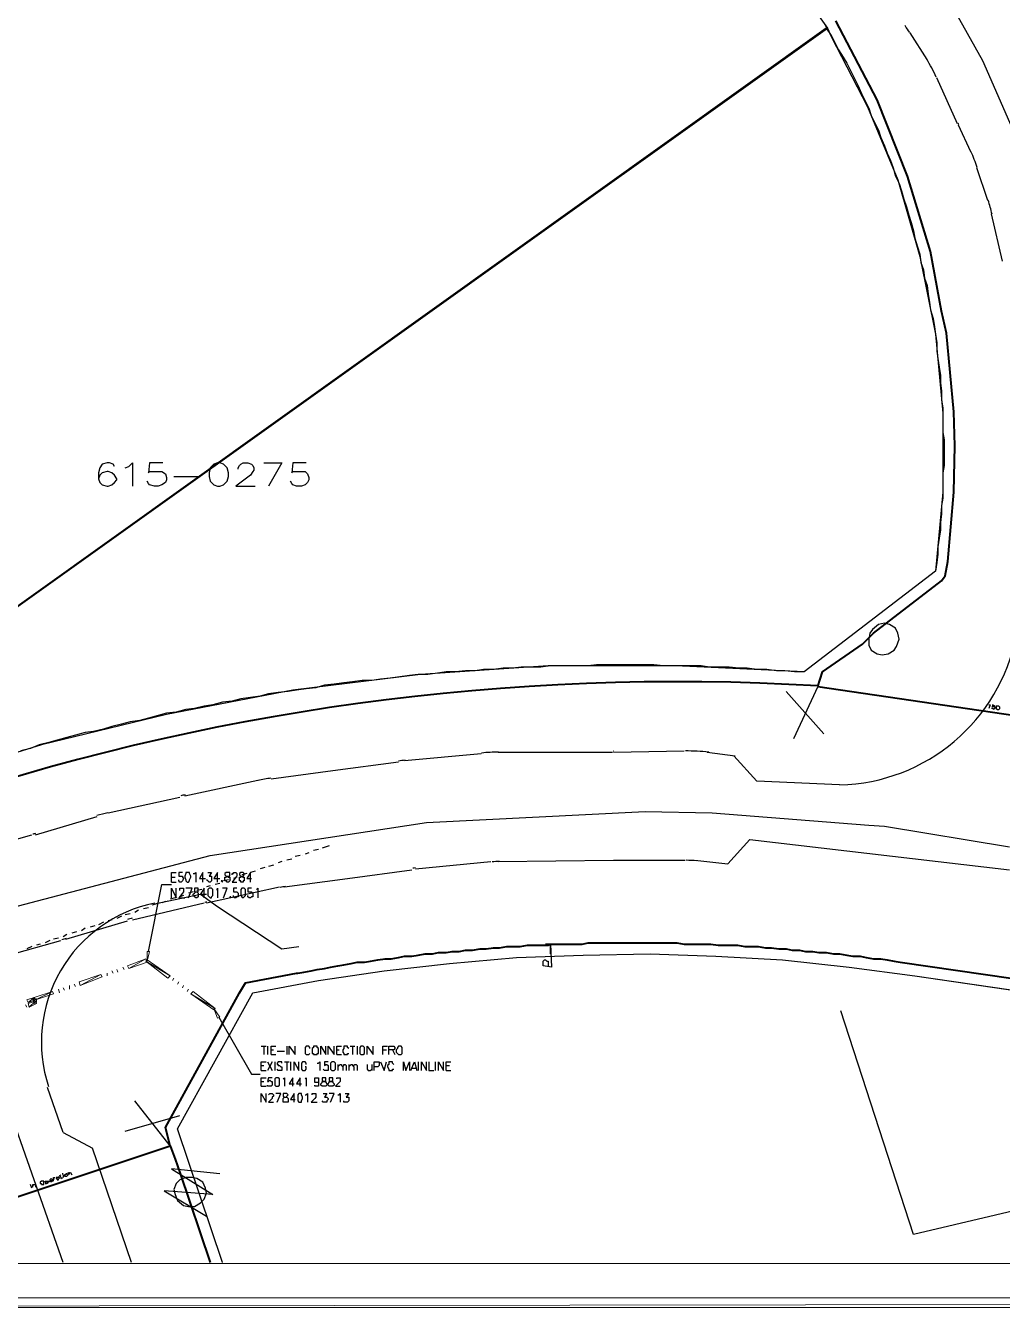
# Model space of a CAD drawing. Header units: inches. Extents: x 5 to 844, y 8 to 596.
# Drawn here: x 122 to 225.4, y 8.1 to 143.7 of the extents above; entities that cross this region are included whole.
import ezdxf

# ---------------------------------------------------------------- set-up
doc = ezdxf.new("R2010")
doc.units = ezdxf.units.IN
doc.header["$MEASUREMENT"] = 0
doc.layers.add('PDF_Geometry', color=7, linetype='Continuous', true_color=0x989898)

msp = doc.modelspace()

# ---------------------------------------------------------------- linework, layer by layer
at = {"layer": 'PDF_Geometry', "color": 9, "lineweight": 25, "true_color": 0xbababa}
for points in [[(10.69, 348.04), (43.73, 371.7), (206.88, 143.49), (76.9, 50.67), (10.69, 143.36)], [(226.93, 131.79), (223.33, 140.02), (218.96, 147.86)], [(207.26, 142.59), (211.12, 135.14), (214.33, 127.42), (216.65, 119.32), (218.32, 111.09), (219.09, 102.74), (219.09, 94.38), (218.32, 86.02), (204.43, 75.35), (190.8, 76), (177.31, 76), (163.81, 75.1), (150.31, 73.42), (136.94, 70.85), (123.69, 67.64), (110.84, 63.65), (98.11, 58.9), (85.64, 53.37), (73.68, 47.07), (64.43, 41.67), (76.9, 50.67), (206.88, 143.49), (207.26, 142.59)], [(126.01, 12.87), (113.67, 47.84), (119.07, 50.03), (141.56, 55.94), (164.45, 59.41), (187.59, 60.57), (194.66, 60.44), (211.25, 59.15), (212.92, 59.03), (226.16, 56.84)], [(142.85, 12.87), (138.09, 27.01), (146.06, 41.41), (153.01, 42.7), (159.95, 43.73), (166.89, 44.5), (173.96, 45.14), (181.03, 45.4), (188.1, 45.53), (195.05, 45.27), (202.12, 44.88), (209.19, 44.11), (216.13, 43.21), (254.96, 37.56), (254.83, 17.63), (256.5, 12.87), (254.83, 17.63), (254.96, 37.56), (358.2, 22.38), (366.3, 12.87)], [(230.79, 12.87), (228.99, 18.91), (216, 15.83), (208.29, 39.48)]]:
    msp.add_lwpolyline(points, dxfattribs=at)
at = {"layer": 'PDF_Geometry', "lineweight": 0}
for points in [[(10.69, 143.36), (76.9, 50.67), (206.88, 143.49), (43.73, 371.7), (10.69, 348.04)], [(207.26, 142.59), (206.88, 143.49), (76.9, 50.67), (64.43, 41.67), (73.68, 47.07), (85.64, 53.37), (98.11, 58.9), (110.84, 63.65), (123.69, 67.64), (136.94, 70.85), (150.31, 73.42), (163.68, 75.1), (177.31, 76), (190.8, 76), (204.43, 75.35), (218.32, 86.02), (219.09, 94.38), (219.09, 102.74), (218.32, 111.09), (216.65, 119.32), (214.33, 127.42), (211.12, 135.14), (207.26, 142.59)], [(256.5, 12.87), (254.83, 17.63), (254.96, 37.56), (216.13, 43.21), (209.19, 44.11), (202.12, 44.88), (195.05, 45.27), (188.1, 45.53), (181.03, 45.4), (173.96, 45.14), (166.89, 44.5), (159.95, 43.73), (153.01, 42.7), (146.06, 41.41), (138.09, 27.01), (142.85, 12.87)]]:
    msp.add_lwpolyline(points, dxfattribs=at)
at = {"layer": 'PDF_Geometry', "color": 3, "lineweight": 40}
for points in [[(210.6, 78.31), (211.76, 79.47), (218.96, 85), (219.22, 85.38), (219.35, 85.51), (219.6, 87.05), (220.25, 94.38), (220.37, 99.27), (220.25, 102.87), (219.47, 111.22), (218.96, 113.54), (217.8, 119.84), (216, 125.75), (215.36, 127.81), (212.15, 135.91), (207.78, 144.26)], [(205.85, 73.81), (206.36, 75.35), (210.6, 78.31)], [(205.85, 73.81), (251.23, 67.13)], [(137.32, 25.21), (136.81, 27.14), (144.65, 41.41), (145.29, 42.44), (150.69, 43.47), (150.82, 43.47), (151.46, 43.6), (152.24, 43.73), (152.88, 43.85), (153.65, 43.98), (154.29, 44.11), (155.06, 44.24), (155.71, 44.37), (156.48, 44.5), (157.12, 44.63), (157.89, 44.63), (158.53, 44.75), (159.31, 44.88), (160.08, 45.01), (160.72, 45.01), (161.49, 45.14), (162.13, 45.27), (162.91, 45.27), (163.55, 45.4), (164.32, 45.53), (165.09, 45.53), (165.73, 45.65), (166.51, 45.65), (167.15, 45.78), (167.92, 45.78), (168.56, 45.91), (169.33, 45.91), (170.11, 46.04), (170.75, 46.04), (171.52, 46.17), (172.16, 46.17), (172.93, 46.3), (173.71, 46.3), (174.35, 46.3), (175.12, 46.43), (175.76, 46.43), (176.53, 46.43), (177.31, 46.43), (177.56, 46.55), (177.95, 46.55), (178.72, 46.55), (179.36, 46.55), (180.13, 46.55), (180.91, 46.55), (181.55, 46.68), (182.32, 46.68), (182.96, 46.68), (183.73, 46.68), (184.51, 46.68), (185.15, 46.68), (185.92, 46.68), (186.56, 46.68), (187.33, 46.68), (188.1, 46.68), (188.75, 46.68), (189.52, 46.68), (190.16, 46.68), (190.93, 46.68), (191.7, 46.55), (192.35, 46.55), (193.12, 46.55), (193.76, 46.55), (194.53, 46.55), (195.3, 46.43), (195.95, 46.43), (196.72, 46.43), (197.36, 46.43), (198.13, 46.3), (198.9, 46.3), (199.55, 46.3), (200.32, 46.17), (200.96, 46.17), (201.73, 46.04), (202.5, 46.04), (203.15, 45.91), (203.92, 45.91), (204.56, 45.78), (205.33, 45.78), (205.98, 45.65), (206.75, 45.65), (207.52, 45.53), (208.16, 45.53), (208.93, 45.4), (209.58, 45.27), (210.35, 45.27), (210.99, 45.14), (211.76, 45.01), (212.53, 45.01), (213.18, 44.88), (213.95, 44.75), (214.59, 44.63), (338.27, 26.76)], [(110.71, 16.34), (137.32, 25.21)], [(137.32, 25.21), (137.84, 23.8)]]:
    msp.add_lwpolyline(points, dxfattribs=at)
at = {"layer": 'PDF_Geometry', "color": 7, "lineweight": 25}
for points in [[(206.62, 143.75), (206.75, 143.62), (206.75, 143.49), (64.3, 41.67)], [(64.3, 41.67), (206.75, 143.49), (207.26, 142.72), (207.65, 141.95), (208.03, 141.18), (208.55, 140.41), (208.93, 139.76), (209.32, 138.99), (209.7, 138.22), (210.09, 137.45), (210.48, 136.55), (210.86, 135.78), (211.25, 135.01), (211.5, 134.24), (211.89, 133.46), (212.28, 132.69), (212.53, 131.92), (212.92, 131.02), (213.18, 130.25), (213.56, 129.48), (213.82, 128.71), (214.08, 127.81), (214.46, 127.04), (214.72, 126.27), (214.97, 125.37), (215.23, 124.59), (215.49, 123.69), (215.75, 122.92), (216, 122.02), (216.13, 121.25), (216.39, 120.35), (216.65, 119.58), (216.77, 118.68), (217.03, 117.91), (217.16, 117.01), (217.42, 116.24), (217.55, 115.34), (217.67, 114.44), (217.8, 113.67), (218.06, 112.77), (218.19, 111.87), (218.32, 111.09), (218.45, 110.19), (218.45, 109.29), (218.57, 108.52), (218.7, 107.62), (218.83, 106.72), (218.83, 105.95), (218.96, 105.05), (218.96, 104.15), (219.09, 103.25), (219.09, 102.48), (219.09, 101.58), (219.09, 100.68), (219.22, 99.91), (219.22, 99.01), (219.22, 98.11), (219.22, 97.21), (219.09, 96.44), (219.09, 95.54), (219.09, 94.64), (219.09, 93.74), (218.96, 92.97), (218.96, 92.07), (218.83, 91.17), (218.83, 90.4), (218.7, 89.5), (218.57, 88.6), (218.57, 87.82), (218.45, 86.92), (218.32, 86.02)], [(131.41, 97.08), (131.28, 97.34), (130.89, 97.47), (130.64, 97.47), (130.12, 97.34), (129.86, 96.95), (129.74, 96.44), (129.74, 95.8), (129.86, 95.41), (130.12, 95.15), (130.64, 95.02), (130.76, 95.02), (131.15, 95.15), (131.41, 95.41), (131.66, 95.67), (131.66, 95.8), (131.41, 96.18), (131.15, 96.44), (130.76, 96.57), (130.64, 96.57), (130.12, 96.44), (129.86, 96.18), (129.74, 95.8)], [(132.56, 96.95), (132.95, 97.08), (133.34, 97.47), (133.34, 95.02)], [(136.55, 97.47), (135.14, 97.47), (135.01, 96.44), (135.14, 96.57), (135.65, 96.57), (136.04, 96.57), (136.42, 96.57), (136.81, 96.31), (136.94, 95.92), (136.94, 95.67), (136.81, 95.41), (136.42, 95.15), (136.04, 95.02), (135.65, 95.02), (135.14, 95.15), (135.01, 95.28), (134.88, 95.54)], [(142.34, 97.47), (141.95, 97.34), (141.56, 96.95), (141.44, 96.44), (141.44, 96.05), (141.56, 95.54), (141.95, 95.15), (142.34, 95.02), (142.59, 95.02), (142.98, 95.15), (143.36, 95.54), (143.49, 96.05), (143.49, 96.44), (143.36, 96.95), (142.98, 97.34), (142.59, 97.47), (142.34, 97.47)], [(144.52, 96.82), (144.52, 96.95), (144.65, 97.21), (144.78, 97.34), (145.04, 97.47), (145.55, 97.47), (145.94, 97.34), (146.06, 97.21), (146.19, 96.95), (146.19, 96.7), (146.06, 96.57), (145.81, 96.18), (144.26, 95.02), (146.32, 95.02)], [(147.22, 97.47), (149.15, 97.47), (147.74, 95.02)], [(151.72, 97.47), (150.31, 97.47), (150.18, 96.44), (150.31, 96.57), (150.69, 96.57), (151.21, 96.57), (151.59, 96.57), (151.85, 96.31), (151.98, 95.92), (151.98, 95.67), (151.85, 95.41), (151.59, 95.15), (151.21, 95.02), (150.69, 95.02), (150.31, 95.15), (150.18, 95.28), (150.05, 95.54)], [(137.71, 96.05), (140.28, 96.05)], [(218.32, 86.02), (204.43, 75.35), (203.4, 75.35), (202.38, 75.48), (201.48, 75.48), (200.45, 75.61), (199.42, 75.61), (198.39, 75.74), (197.49, 75.74), (196.46, 75.87), (195.43, 75.87), (194.4, 75.87), (193.5, 76), (192.48, 76), (191.45, 76), (190.42, 76), (189.52, 76), (188.49, 76.12), (187.46, 76.12), (186.43, 76.12), (185.53, 76.12), (184.51, 76.12), (183.48, 76.12), (182.45, 76.12), (181.55, 76), (180.52, 76), (179.49, 76), (178.46, 76), (177.56, 76), (176.53, 75.87), (175.51, 75.87), (174.48, 75.87), (173.58, 75.74), (172.55, 75.74), (171.52, 75.61), (170.49, 75.61), (169.59, 75.48), (168.56, 75.48), (167.53, 75.35), (166.51, 75.35), (165.61, 75.22), (164.58, 75.1), (163.55, 75.1), (162.65, 74.97), (161.62, 74.84), (160.59, 74.71), (159.56, 74.58), (158.66, 74.45), (157.63, 74.45), (156.61, 74.32), (155.71, 74.2), (154.68, 74.07), (153.65, 73.94), (152.75, 73.68), (151.72, 73.55), (150.69, 73.42), (149.79, 73.3), (148.76, 73.17), (147.74, 73.04), (146.84, 72.78), (145.81, 72.65), (144.78, 72.52), (143.88, 72.27), (142.85, 72.14), (141.82, 71.88), (140.92, 71.75), (139.89, 71.5), (138.99, 71.37), (137.96, 71.11), (136.94, 70.98), (136.04, 70.73), (135.01, 70.47), (134.11, 70.21), (133.08, 70.08), (132.18, 69.83), (131.15, 69.57), (130.25, 69.31), (129.22, 69.05), (128.32, 68.93), (127.29, 68.67), (126.39, 68.41), (125.37, 68.15), (124.47, 67.9), (123.44, 67.64), (122.54, 67.25), (121.51, 67)], [(137.45, 53.11), (137.45, 54.14), (137.96, 54.14)], [(137.45, 53.63), (137.84, 53.63)], [(137.45, 53.11), (137.96, 53.11)], [(138.61, 54.14), (138.22, 54.14), (138.22, 53.75), (138.35, 53.75), (138.48, 53.75), (138.61, 53.75), (138.61, 53.63), (138.74, 53.5), (138.61, 53.24), (138.48, 53.11), (138.35, 53.11), (138.22, 53.24), (138.22, 53.37)], [(139.12, 54.14), (138.99, 54.14), (138.99, 54.01), (138.86, 53.75), (138.86, 53.63), (138.99, 53.37), (138.99, 53.24), (139.12, 53.11), (139.25, 53.11), (139.38, 53.24), (139.38, 53.37), (139.51, 53.63), (139.51, 53.75), (139.38, 54.01), (139.38, 54.14), (139.25, 54.14), (139.12, 54.14)], [(139.76, 54.01), (139.89, 54.01), (140.02, 54.14), (140.02, 53.11)], [(140.79, 53.11), (140.79, 54.14), (140.41, 53.5), (141.05, 53.5)], [(141.31, 54.14), (141.69, 54.14), (141.44, 53.75), (141.56, 53.75), (141.69, 53.75), (141.69, 53.63), (141.69, 53.5), (141.69, 53.24), (141.56, 53.11), (141.44, 53.11), (141.31, 53.24), (141.18, 53.37)], [(142.34, 53.11), (142.34, 54.14), (141.95, 53.5), (142.59, 53.5)], [(142.85, 53.24), (142.72, 53.24), (142.85, 53.11), (142.85, 53.24)], [(143.36, 54.14), (143.24, 54.14), (143.11, 54.01), (143.11, 53.88), (143.24, 53.75), (143.36, 53.75), (143.49, 53.63), (143.62, 53.63), (143.62, 53.5), (143.62, 53.37), (143.62, 53.24), (143.49, 53.11), (143.36, 53.11), (143.24, 53.24), (143.11, 53.24), (143.11, 53.37), (143.11, 53.5), (143.11, 53.63), (143.24, 53.63), (143.36, 53.75), (143.49, 53.75), (143.62, 53.75), (143.62, 53.88), (143.62, 54.01), (143.62, 54.14), (143.49, 54.14), (143.36, 54.14)], [(143.88, 53.88), (143.88, 54.01), (144.01, 54.01), (144.01, 54.14), (144.26, 54.14), (144.39, 54.01), (144.39, 53.88), (144.39, 53.75), (144.26, 53.63), (143.88, 53.11), (144.39, 53.11)], [(144.78, 54.14), (144.65, 54.01), (144.65, 53.88), (144.78, 53.75), (144.91, 53.75), (145.04, 53.63), (145.16, 53.63), (145.16, 53.5), (145.16, 53.37), (145.16, 53.24), (145.04, 53.24), (145.04, 53.11), (144.78, 53.11), (144.78, 53.24), (144.65, 53.24), (144.65, 53.37), (144.65, 53.5), (144.65, 53.63), (144.78, 53.63), (144.91, 53.75), (145.04, 53.75), (145.16, 53.88), (145.16, 54.01), (145.04, 54.14), (144.78, 54.14)], [(145.81, 53.11), (145.81, 54.14), (145.42, 53.5), (145.94, 53.5)], [(135.01, 45.78), (136.42, 52.85), (137.45, 52.85)], [(137.45, 51.44), (137.45, 52.47), (137.96, 51.44), (137.96, 52.47)], [(138.35, 52.21), (138.35, 52.34), (138.35, 52.47), (138.48, 52.47), (138.61, 52.47), (138.74, 52.47), (138.74, 52.34), (138.74, 52.21), (138.74, 52.08), (138.61, 51.95), (138.22, 51.44), (138.86, 51.44)], [(139.25, 51.44), (139.64, 52.47), (138.99, 52.47)], [(140.02, 52.47), (139.89, 52.47), (139.89, 52.34), (139.89, 52.21), (139.89, 52.08), (140.15, 52.08), (140.28, 51.95), (140.28, 51.83), (140.28, 51.7), (140.28, 51.57), (140.15, 51.44), (140.02, 51.44), (139.89, 51.57), (139.76, 51.7), (139.76, 51.83), (139.89, 51.95), (140.02, 52.08), (140.15, 52.08), (140.28, 52.08), (140.28, 52.21), (140.28, 52.34), (140.28, 52.47), (140.15, 52.47), (140.02, 52.47)], [(140.92, 51.44), (140.92, 52.47), (140.54, 51.83), (141.18, 51.83)], [(141.56, 52.47), (141.44, 52.47), (141.31, 52.34), (141.31, 52.08), (141.31, 51.95), (141.31, 51.7), (141.44, 51.57), (141.56, 51.44), (141.69, 51.44), (141.69, 51.57), (141.82, 51.7), (141.82, 51.95), (141.82, 52.08), (141.82, 52.34), (141.69, 52.47), (141.56, 52.47)], [(142.21, 52.34), (142.34, 52.34), (142.34, 52.47), (142.34, 51.44)], [(142.98, 51.44), (143.36, 52.47), (142.85, 52.47)], [(143.75, 51.57), (143.62, 51.57), (143.75, 51.44), (143.75, 51.57)], [(144.39, 52.47), (144.01, 52.47), (144.01, 52.08), (144.14, 52.08), (144.26, 52.08), (144.39, 52.08), (144.52, 51.95), (144.52, 51.83), (144.52, 51.57), (144.39, 51.57), (144.26, 51.44), (144.14, 51.44), (144.01, 51.57), (144.01, 51.7)], [(145.04, 52.47), (144.91, 52.47), (144.78, 52.34), (144.78, 52.08), (144.78, 51.95), (144.78, 51.7), (144.91, 51.57), (145.04, 51.44), (145.16, 51.57), (145.29, 51.7), (145.29, 51.95), (145.29, 52.08), (145.29, 52.34), (145.16, 52.47), (145.04, 52.47)], [(145.94, 52.47), (145.55, 52.47), (145.55, 52.08), (145.68, 52.08), (145.81, 52.08), (145.94, 52.08), (146.06, 51.95), (146.06, 51.83), (146.06, 51.57), (145.94, 51.57), (145.81, 51.44), (145.68, 51.44), (145.55, 51.57), (145.55, 51.7)], [(146.45, 52.34), (146.58, 52.47), (146.58, 51.44)], [(142.85, 12.87), (138.09, 27.01), (146.06, 41.41), (153.01, 42.7), (159.95, 43.73), (166.89, 44.5), (173.96, 45.14), (181.03, 45.4), (188.1, 45.53), (195.05, 45.27), (202.12, 44.88), (209.19, 44.11), (216.13, 43.21), (358.2, 22.38), (366.3, 12.87)], [(142.46, 38.84), (145.94, 32.8), (146.84, 32.8)], [(146.96, 35.76), (147.48, 35.76)], [(147.22, 35.76), (147.22, 34.86)], [(147.61, 35.76), (147.61, 34.86)], [(147.99, 34.86), (147.99, 35.76), (148.51, 35.76)], [(147.99, 35.37), (148.25, 35.37)], [(149.66, 35.76), (149.66, 34.86)], [(149.92, 34.86), (149.92, 35.76), (150.56, 34.86), (150.56, 35.76)], [(152.11, 35.5), (152.11, 35.63), (151.98, 35.76), (151.85, 35.76), (151.72, 35.76), (151.59, 35.63), (151.59, 35.5), (151.59, 35.37), (151.59, 35.11), (151.59, 34.98), (151.72, 34.86), (151.85, 34.86), (151.98, 34.86), (152.11, 34.98)], [(152.62, 35.76), (152.49, 35.76), (152.49, 35.63), (152.36, 35.5), (152.36, 35.37), (152.36, 35.11), (152.36, 34.98), (152.49, 34.98), (152.49, 34.86), (152.62, 34.86), (152.75, 34.86), (152.88, 34.86), (152.88, 34.98), (153.01, 34.98), (153.01, 35.11), (153.01, 35.37), (153.01, 35.5), (152.88, 35.63), (152.88, 35.76), (152.75, 35.76), (152.62, 35.76)], [(153.26, 34.86), (153.26, 35.76), (153.78, 34.86), (153.78, 35.76)], [(154.04, 34.86), (154.04, 35.76), (154.68, 34.86), (154.68, 35.76)], [(154.94, 34.86), (154.94, 35.76), (155.45, 35.76)], [(154.94, 35.37), (155.19, 35.37)], [(156.22, 35.5), (156.09, 35.63), (156.09, 35.76), (155.96, 35.76), (155.84, 35.76), (155.71, 35.76), (155.71, 35.63), (155.71, 35.5), (155.58, 35.37), (155.58, 35.11), (155.71, 34.98), (155.71, 34.86), (155.84, 34.86), (155.96, 34.86), (156.09, 34.86), (156.09, 34.98), (156.22, 34.98)], [(156.35, 35.76), (156.86, 35.76)], [(156.61, 35.76), (156.61, 34.86)], [(157.12, 35.76), (157.12, 34.86)], [(157.51, 35.76), (157.38, 35.63), (157.38, 35.5), (157.38, 35.37), (157.38, 35.11), (157.38, 34.98), (157.51, 34.86), (157.76, 34.86), (157.89, 34.98), (157.89, 35.11), (157.89, 35.37), (157.89, 35.5), (157.89, 35.63), (157.76, 35.76), (157.51, 35.76)], [(158.15, 34.86), (158.15, 35.76), (158.79, 34.86), (158.79, 35.76)], [(159.82, 34.86), (159.82, 35.76), (160.33, 35.76)], [(159.82, 35.37), (160.21, 35.37)], [(160.46, 34.86), (160.46, 35.76), (160.85, 35.76), (160.98, 35.76), (161.11, 35.63), (161.11, 35.5), (160.98, 35.37), (160.85, 35.37), (160.46, 35.37)], [(160.85, 35.37), (161.11, 34.86)], [(161.49, 35.76), (161.36, 35.63), (161.36, 35.5), (161.23, 35.37), (161.23, 35.11), (161.36, 34.98), (161.49, 34.86), (161.62, 34.86), (161.75, 34.86), (161.88, 34.98), (161.88, 35.11), (161.88, 35.37), (161.88, 35.5), (161.88, 35.63), (161.75, 35.76), (161.62, 35.76), (161.49, 35.76)], [(146.96, 33.18), (146.96, 34.08), (147.48, 34.08)], [(147.61, 34.08), (148.12, 33.18)], [(148.12, 34.08), (147.61, 33.18)], [(147.99, 34.86), (148.51, 34.86)], [(148.38, 34.08), (148.38, 33.18)], [(148.64, 35.24), (149.41, 35.24)], [(149.15, 33.96), (149.15, 34.08), (149.02, 34.08), (148.89, 34.08), (148.76, 34.08), (148.64, 33.96), (148.64, 33.83), (148.76, 33.83), (148.76, 33.7), (148.89, 33.7), (149.02, 33.57), (149.15, 33.57), (149.15, 33.44), (149.15, 33.31), (149.15, 33.18), (149.02, 33.18), (148.89, 33.18), (148.76, 33.18), (148.64, 33.31)], [(149.41, 34.08), (149.92, 34.08)], [(149.66, 34.08), (149.66, 33.18)], [(150.05, 34.08), (150.05, 33.18)], [(150.44, 33.18), (150.44, 34.08), (150.95, 33.18), (150.95, 34.08)], [(151.72, 33.83), (151.72, 33.96), (151.59, 34.08), (151.46, 34.08), (151.34, 34.08), (151.21, 33.96), (151.21, 33.83), (151.21, 33.7), (151.21, 33.57), (151.21, 33.31), (151.34, 33.18), (151.46, 33.18), (151.59, 33.18), (151.72, 33.31), (151.72, 33.57), (151.59, 33.57)], [(152.88, 33.96), (153.01, 33.96), (153.14, 34.08), (153.14, 33.18)], [(154.04, 34.08), (153.65, 34.08), (153.65, 33.7), (153.78, 33.83), (153.91, 33.83), (154.04, 33.7), (154.04, 33.57), (154.04, 33.44), (154.04, 33.31), (154.04, 33.18), (153.91, 33.18), (153.78, 33.18), (153.65, 33.18), (153.52, 33.31)], [(154.55, 34.08), (154.42, 34.08), (154.29, 33.96), (154.29, 33.7), (154.29, 33.57), (154.29, 33.31), (154.42, 33.18), (154.55, 33.18), (154.68, 33.18), (154.81, 33.31), (154.81, 33.57), (154.81, 33.7), (154.81, 33.96), (154.68, 34.08), (154.55, 34.08)], [(154.94, 34.86), (155.45, 34.86)], [(158.92, 33.18), (158.92, 34.08), (159.31, 34.08), (159.43, 34.08), (159.43, 33.96), (159.43, 33.83), (159.43, 33.7), (159.31, 33.57), (158.92, 33.57)], [(159.56, 34.08), (159.95, 33.18), (160.21, 34.08)], [(160.98, 33.83), (160.85, 33.96), (160.85, 34.08), (160.72, 34.08), (160.59, 34.08), (160.46, 34.08), (160.46, 33.96), (160.46, 33.83), (160.33, 33.7), (160.33, 33.57), (160.46, 33.31), (160.46, 33.18), (160.59, 33.18), (160.72, 33.18), (160.85, 33.18), (160.85, 33.31), (160.98, 33.31)], [(162.01, 33.18), (162.01, 34.08), (162.26, 33.18), (162.65, 34.08), (162.65, 33.18)], [(162.78, 33.18), (163.16, 34.08), (163.42, 33.18)], [(163.55, 34.08), (163.55, 33.18)], [(163.93, 33.18), (163.93, 34.08), (164.45, 33.18), (164.45, 34.08)], [(164.71, 34.08), (164.71, 33.18), (165.22, 33.18)], [(165.35, 34.08), (165.35, 33.18)], [(165.73, 33.18), (165.73, 34.08), (166.25, 33.18), (166.25, 34.08)], [(166.51, 33.18), (166.51, 34.08), (167.02, 34.08)], [(146.96, 33.7), (147.22, 33.7)], [(146.96, 33.18), (147.48, 33.18)], [(155.06, 33.83), (155.06, 33.18)], [(155.06, 33.57), (155.19, 33.7), (155.32, 33.83), (155.45, 33.83), (155.45, 33.7), (155.58, 33.57), (155.58, 33.18)], [(155.58, 33.57), (155.71, 33.7), (155.71, 33.83), (155.84, 33.83), (155.96, 33.7), (155.96, 33.57), (155.96, 33.18)], [(156.22, 33.83), (156.22, 33.18)], [(156.22, 33.57), (156.35, 33.7), (156.48, 33.83), (156.61, 33.83), (156.61, 33.7), (156.74, 33.57), (156.74, 33.18)], [(156.74, 33.57), (156.74, 33.7), (156.86, 33.83), (156.99, 33.83), (157.12, 33.7), (157.12, 33.57), (157.12, 33.18)], [(158.15, 33.83), (158.15, 33.31), (158.28, 33.18), (158.41, 33.18), (158.53, 33.18), (158.66, 33.31)], [(158.66, 33.83), (158.66, 33.18)], [(162.91, 33.44), (163.29, 33.44)], [(166.51, 33.7), (166.89, 33.7)], [(166.51, 33.18), (167.02, 33.18)], [(146.96, 31.51), (146.96, 32.41), (147.48, 32.41)], [(146.96, 32.03), (147.22, 32.03)], [(146.96, 31.51), (147.48, 31.51)], [(148.12, 32.41), (147.74, 32.41), (147.61, 32.03), (147.74, 32.03), (147.86, 32.16), (147.99, 32.03), (148.12, 32.03), (148.12, 31.9), (148.12, 31.77), (148.12, 31.64), (147.99, 31.51), (147.86, 31.51), (147.74, 31.51), (147.61, 31.51), (147.61, 31.64)], [(148.64, 32.41), (148.51, 32.41), (148.38, 32.28), (148.38, 32.03), (148.38, 31.9), (148.38, 31.64), (148.51, 31.51), (148.64, 31.51), (148.76, 31.51), (148.89, 31.64), (148.89, 31.9), (148.89, 32.03), (148.89, 32.28), (148.76, 32.41), (148.64, 32.41)], [(149.28, 32.28), (149.41, 32.41), (149.41, 31.51)], [(150.31, 31.51), (150.31, 32.41), (149.92, 31.77), (150.44, 31.77)], [(151.08, 31.51), (151.08, 32.41), (150.69, 31.77), (151.21, 31.77)], [(151.59, 32.28), (151.72, 32.41), (151.72, 31.51)], [(152.24, 31.51), (152.24, 31.51)], [(153.01, 32.16), (153.01, 32.03), (153.01, 31.9), (152.88, 31.9), (152.75, 31.9), (152.62, 31.9), (152.62, 32.03), (152.62, 32.16), (152.62, 32.28), (152.62, 32.41), (152.75, 32.41), (152.88, 32.41), (153.01, 32.41), (153.01, 32.28), (153.01, 32.16), (153.01, 31.9), (153.01, 31.64), (153.01, 31.51), (152.88, 31.51), (152.75, 31.51), (152.62, 31.51), (152.62, 31.64)], [(153.52, 32.41), (153.39, 32.41), (153.39, 32.28), (153.39, 32.16), (153.52, 32.03), (153.65, 32.03), (153.78, 32.03), (153.78, 31.9), (153.91, 31.77), (153.91, 31.64), (153.78, 31.51), (153.65, 31.51), (153.52, 31.51), (153.39, 31.51), (153.26, 31.64), (153.26, 31.77), (153.39, 31.9), (153.39, 32.03), (153.52, 32.03), (153.65, 32.03), (153.78, 32.16), (153.78, 32.28), (153.78, 32.41), (153.65, 32.41), (153.52, 32.41)], [(154.29, 32.41), (154.16, 32.41), (154.16, 32.28), (154.16, 32.16), (154.29, 32.03), (154.42, 32.03), (154.55, 32.03), (154.55, 31.9), (154.68, 31.77), (154.68, 31.64), (154.55, 31.51), (154.42, 31.51), (154.29, 31.51), (154.16, 31.51), (154.04, 31.64), (154.04, 31.77), (154.16, 31.9), (154.16, 32.03), (154.29, 32.03), (154.42, 32.03), (154.55, 32.16), (154.55, 32.28), (154.55, 32.41), (154.42, 32.41), (154.29, 32.41)], [(154.94, 32.28), (154.94, 32.41), (155.06, 32.41), (155.19, 32.41), (155.32, 32.41), (155.32, 32.28), (155.32, 32.16), (155.32, 32.03), (155.19, 31.9), (154.81, 31.51), (155.32, 31.51)], [(146.96, 29.84), (146.96, 30.74), (147.48, 29.84), (147.48, 30.74)], [(147.74, 30.61), (147.86, 30.74), (148.12, 30.74), (148.25, 30.61), (148.25, 30.48), (148.12, 30.36), (148.12, 30.23), (147.74, 29.84), (148.25, 29.84)], [(148.64, 29.84), (149.02, 30.74), (148.51, 30.74)], [(149.41, 30.74), (149.28, 30.74), (149.28, 30.61), (149.28, 30.48), (149.41, 30.36), (149.54, 30.36), (149.66, 30.36), (149.79, 30.23), (149.79, 30.1), (149.79, 29.97), (149.79, 29.84), (149.66, 29.84), (149.54, 29.84), (149.41, 29.84), (149.28, 29.84), (149.28, 29.97), (149.28, 30.1), (149.28, 30.23), (149.41, 30.36), (149.54, 30.36), (149.66, 30.36), (149.66, 30.48), (149.79, 30.61), (149.66, 30.74), (149.54, 30.74), (149.41, 30.74)], [(150.44, 29.84), (150.44, 30.74), (150.05, 30.1), (150.56, 30.1)], [(150.95, 30.74), (150.82, 30.61), (150.82, 30.36), (150.82, 30.23), (150.82, 29.97), (150.95, 29.84), (151.08, 29.84), (151.21, 29.84), (151.21, 29.97), (151.34, 30.23), (151.34, 30.36), (151.21, 30.61), (151.21, 30.74), (151.08, 30.74), (150.95, 30.74)], [(151.59, 30.61), (151.72, 30.61), (151.85, 30.74), (151.85, 29.84)], [(152.36, 30.61), (152.36, 30.74), (152.49, 30.74), (152.62, 30.74), (152.75, 30.74), (152.75, 30.61), (152.75, 30.48), (152.75, 30.36), (152.62, 30.23), (152.24, 29.84), (152.88, 29.84)], [(153.14, 29.84), (153.14, 29.84)], [(153.52, 30.74), (153.91, 30.74), (153.65, 30.36), (153.78, 30.36), (153.91, 30.36), (154.04, 30.23), (154.04, 30.1), (153.91, 29.97), (153.91, 29.84), (153.78, 29.84), (153.65, 29.84), (153.52, 29.84), (153.39, 29.97)], [(154.29, 29.84), (154.68, 30.74), (154.16, 30.74)], [(155.06, 30.61), (155.19, 30.61), (155.32, 30.74), (155.32, 29.84)], [(155.84, 30.74), (156.22, 30.74), (155.96, 30.36), (156.09, 30.36), (156.22, 30.36), (156.22, 30.23), (156.22, 30.1), (156.22, 29.97), (156.09, 29.84), (155.96, 29.84), (155.84, 29.84), (155.71, 29.84), (155.71, 29.97)]]:
    msp.add_lwpolyline(points, dxfattribs=at)
at = {"layer": 'PDF_Geometry', "lineweight": 25}
for points in [[(217.42, 140.15), (217.42, 140.15), (215.62, 142.98)], [(220.63, 133.34), (218.45, 138.22)], [(222.05, 130.38), (222.05, 130.38), (220.76, 133.21)], [(223.85, 125.24), (223.85, 125.24), (222.69, 128.71)], [(225.39, 118.81), (224.23, 123.82)], [(162.13, 65.97), (170.23, 66.74)], [(172.03, 66.87), (184.12, 66.87)], [(184.25, 66.87), (191.7, 67)], [(194.15, 66.87), (197.1, 66.48)], [(208.16, 63.4), (199.42, 63.78), (196.98, 66.48)], [(147.99, 64.04), (154.55, 64.94), (161.49, 65.84)], [(138.86, 62.24), (146.58, 63.91)], [(130.76, 60.44), (138.35, 62.11)], [(123.05, 58.13), (129.61, 60.05)], [(117.14, 56.58), (122.67, 58.13)], [(154.16, 56.97), (153.39, 56.71)], [(196.33, 55.04), (198.65, 57.61), (226.16, 54.4)], [(150.31, 55.68), (150.31, 55.68)], [(151.08, 55.94), (150.56, 55.81)], [(151.34, 55.94), (151.34, 55.94)], [(151.98, 56.2), (151.59, 56.07)], [(152.24, 56.33), (152.24, 56.33)], [(153.01, 56.58), (152.49, 56.45)], [(153.26, 56.58), (153.26, 56.58)], [(146.32, 54.27), (145.81, 54.14)], [(146.58, 54.4), (146.58, 54.4)], [(147.35, 54.65), (146.84, 54.53)], [(147.48, 54.65), (147.48, 54.65)], [(148.25, 54.91), (147.74, 54.78)], [(148.51, 55.04), (148.51, 55.04)], [(149.15, 55.3), (148.76, 55.17)], [(149.41, 55.3), (149.41, 55.3)], [(149.41, 52.6), (156.09, 53.5), (162.91, 54.4)], [(150.18, 55.55), (149.66, 55.43)], [(163.29, 54.53), (171.26, 55.3)], [(172.03, 55.3), (184.25, 55.43)], [(184.38, 55.43), (184.38, 55.43), (191.83, 55.43)], [(192.86, 55.43), (196.33, 55.04)], [(142.59, 52.98), (142.08, 52.85)], [(142.85, 53.11), (142.85, 53.11)], [(143.49, 53.37), (142.98, 53.24)], [(143.75, 53.37), (143.75, 53.37)], [(144.39, 53.63), (144.01, 53.5)], [(144.65, 53.75), (144.65, 53.75)], [(145.42, 54.01), (144.91, 53.88)], [(145.68, 54.01), (145.68, 54.01)], [(135.65, 50.8), (140.54, 51.83)], [(138.74, 51.7), (138.35, 51.57)], [(138.99, 51.83), (138.99, 51.83)], [(139.76, 52.08), (139.25, 51.95)], [(139.89, 52.08), (139.89, 52.08)], [(140.66, 52.34), (140.15, 52.21)], [(140.54, 51.83), (142.34, 50.54)], [(140.92, 52.47), (140.92, 52.47)], [(141.56, 52.73), (141.18, 52.6)], [(141.18, 50.93), (148.89, 52.6)], [(141.82, 52.73), (141.82, 52.73)], [(133.34, 49.13), (140.92, 50.93)], [(135.01, 50.41), (134.49, 50.28)], [(135.26, 50.54), (135.26, 50.54)], [(135.91, 50.8), (135.39, 50.67)], [(136.16, 50.8), (136.16, 50.8)], [(136.81, 51.05), (136.42, 50.93)], [(137.06, 51.18), (137.06, 51.18)], [(137.84, 51.44), (137.32, 51.31)], [(138.09, 51.44), (138.09, 51.44)], [(142.34, 50.54), (149.15, 46.04), (150.95, 46.3)], [(126.27, 47.07), (132.82, 49)], [(130.25, 48.87), (129.74, 48.61)], [(130.51, 48.87), (130.51, 48.87)], [(131.15, 49.13), (130.76, 49)], [(131.41, 49.25), (131.41, 49.25)], [(132.18, 49.51), (131.66, 49.25)], [(132.44, 49.51), (132.44, 49.51)], [(133.08, 49.77), (132.56, 49.64)], [(133.34, 49.9), (133.34, 49.9)], [(133.98, 50.15), (133.59, 49.9)], [(134.24, 50.15), (134.24, 50.15)], [(126.39, 47.58), (126.01, 47.33)], [(126.65, 47.58), (126.65, 47.58)], [(127.42, 47.84), (126.91, 47.71)], [(127.68, 47.97), (127.68, 47.97)], [(128.32, 48.23), (127.94, 47.97)], [(128.58, 48.23), (128.58, 48.23)], [(129.35, 48.48), (128.84, 48.35)], [(129.48, 48.61), (129.48, 48.61)], [(120.22, 45.4), (125.75, 46.94)], [(122.67, 46.3), (122.15, 46.04)], [(122.92, 46.3), (122.92, 46.3)], [(123.57, 46.55), (123.18, 46.43)], [(123.82, 46.68), (123.82, 46.68)], [(124.59, 46.94), (124.08, 46.68)], [(124.85, 46.94), (124.85, 46.94)], [(125.49, 47.2), (124.98, 47.07)], [(125.75, 47.33), (125.75, 47.33)], [(122.02, 46.04), (122.02, 46.04)], [(126.01, 26.63), (124.34, 31.38)], [(126.01, 26.63), (129.09, 24.96)], [(133.21, 12.87), (129.09, 24.96)]]:
    msp.add_lwpolyline(points, dxfattribs=at)
at = {"layer": 'PDF_Geometry', "color": 1, "lineweight": 25}
for points in [[(213.43, 80.37), (212.92, 80.5), (212.28, 80.37), (211.63, 79.85), (211.38, 79.47), (211.25, 78.82), (211.25, 78.18), (211.5, 77.67), (212.15, 77.28), (212.66, 77.15), (213.3, 77.28), (213.95, 77.67), (214.2, 78.05), (214.46, 78.82), (214.33, 79.47), (214.08, 79.98), (213.43, 80.37)], [(223.97, 71.88), (223.97, 71.88), (224.1, 71.88), (223.97, 71.5)], [(224.62, 71.75), (224.36, 71.88), (224.36, 71.63), (224.36, 71.75), (224.49, 71.75), (224.62, 71.63), (224.62, 71.5), (224.49, 71.5), (224.49, 71.37), (224.36, 71.5), (224.23, 71.5)], [(224.87, 71.75), (224.75, 71.75), (224.75, 71.63), (224.75, 71.5), (224.87, 71.37), (225, 71.37), (225.13, 71.5), (225.13, 71.63), (225, 71.75), (224.87, 71.75)], [(177.56, 45.53), (177.56, 46.55), (177.05, 46.55)], [(124.59, 21.48), (124.85, 21.61), (124.72, 21.74), (124.59, 21.61), (124.59, 21.48), (124.72, 21.48), (124.72, 21.36), (124.72, 21.48), (124.85, 21.48)], [(124.98, 21.74), (124.98, 21.87), (125.11, 21.87)], [(124.98, 21.48), (124.98, 21.74), (124.98, 21.61)], [(125.49, 21.87), (125.37, 21.87), (125.24, 21.87), (125.24, 21.74), (125.37, 21.74), (125.37, 21.61), (125.49, 21.61), (125.49, 21.74)], [(125.49, 22), (125.62, 21.74)], [(125.62, 22.13), (125.75, 21.87), (125.88, 21.74), (125.88, 21.87)], [(125.62, 22), (125.75, 22.13)], [(125.88, 22.26), (126.01, 22.26), (125.88, 22.26)], [(126.01, 22.13), (126.01, 21.87)], [(126.27, 22.26), (126.27, 22.13), (126.14, 22.13), (126.14, 22), (126.27, 22), (126.39, 22), (126.52, 22.13), (126.39, 22.26), (126.27, 22.26)], [(126.65, 22.13), (126.52, 22.38)], [(126.65, 22.26), (126.65, 22.38), (126.78, 22.38), (126.91, 22.13)], [(141.18, 20.2), (141.05, 20.71), (140.79, 21.36), (140.15, 21.74), (139.64, 21.87), (138.99, 21.87), (138.35, 21.61), (137.96, 21.23), (137.71, 20.58), (137.84, 20.07), (138.09, 19.43), (138.74, 18.91), (139.25, 18.78), (139.89, 18.78), (140.54, 19.17), (140.92, 19.56), (141.18, 20.2)], [(122.67, 20.71), (122.54, 21.1)], [(122.79, 20.84), (122.79, 21.1), (122.79, 20.97)], [(122.79, 21.1), (122.92, 21.1), (123.05, 21.1), (123.05, 20.84)], [(123.69, 21.48), (123.57, 21.36), (123.57, 21.23), (123.69, 21.23), (123.69, 21.1), (123.82, 21.1), (123.95, 21.1), (123.95, 21.23), (123.95, 21.36), (123.95, 21.48), (123.82, 21.48), (123.69, 21.48)], [(124.21, 21.1), (124.08, 21.48), (124.21, 21.48), (124.34, 21.48), (124.47, 21.48), (124.47, 21.36), (124.34, 21.36), (124.34, 21.23), (124.21, 21.23), (124.21, 21.36)]]:
    msp.add_lwpolyline(points, dxfattribs=at)
at = {"layer": 'PDF_Geometry', "color": 6, "lineweight": 25}
for points in [[(206.49, 68.8), (202.5, 73.3)], [(205.85, 73.81), (203.28, 68.28)], [(177.69, 44.11), (176.79, 44.24), (176.79, 44.63), (176.79, 44.75), (176.92, 44.88), (177.05, 44.88), (177.18, 44.75), (177.31, 44.75), (177.31, 44.63), (177.31, 44.24)], [(137.32, 25.21), (133.59, 29.97)], [(132.56, 26.76), (138.35, 28.43)]]:
    msp.add_lwpolyline(points, dxfattribs=at)
at = {"layer": 'PDF_Geometry', "color": 4, "lineweight": 25}
for points in [[(177.56, 46.55), (177.69, 44.11)], [(142.59, 22.26), (137.45, 22.77), (141.82, 20.07), (136.68, 20.46), (141.18, 17.76)]]:
    msp.add_lwpolyline(points, dxfattribs=at)
at = {"layer": 'PDF_Geometry', "color": 3, "lineweight": 0}
for points in [[(134.75, 45.01), (132.95, 43.98), (132.82, 44.24), (134.75, 45.01)], [(134.88, 44.63), (134.75, 45.01), (132.95, 43.98), (134.88, 44.63)], [(137.32, 43.21), (134.75, 44.75), (134.88, 44.88), (137.32, 43.21)], [(134.75, 44.75), (134.88, 44.88)], [(130.64, 43.21), (130.64, 43.47)], [(131.28, 43.47), (131.15, 43.73)], [(131.79, 43.6), (131.66, 43.85)], [(132.44, 43.85), (132.31, 44.11)], [(137.06, 42.96), (137.32, 43.21), (134.75, 44.75), (137.06, 42.96)], [(126.65, 41.8), (126.65, 42.18)], [(127.29, 42.06), (127.17, 42.31)], [(129.99, 43.34), (127.81, 42.18), (127.68, 42.57), (129.99, 43.34)], [(130.12, 43.08), (129.99, 43.34), (127.81, 42.18), (130.12, 43.08)], [(137.58, 42.7), (137.71, 42.96)], [(138.09, 42.31), (138.22, 42.57)], [(138.61, 41.93), (138.74, 42.18)], [(122.15, 40.64), (122.28, 40.38), (122.92, 40.9), (122.15, 40.64)], [(122.28, 40.38), (122.92, 40.9), (123.05, 40.64), (122.28, 40.38)], [(123.18, 40.77), (122.79, 40.77), (123.18, 40.38), (123.18, 40.77)], [(122.79, 40.77), (123.18, 40.38), (122.92, 40.26), (122.79, 40.77)], [(124.85, 41.54), (123.05, 40.64), (122.92, 40.9), (124.85, 41.54)], [(122.92, 40.9), (123.05, 40.64)], [(124.98, 41.28), (124.85, 41.54), (123.05, 40.64), (124.98, 41.28)], [(125.62, 41.41), (125.49, 41.8)], [(126.14, 41.67), (126.01, 41.93)], [(139.12, 41.54), (139.25, 41.8)], [(142.08, 39.74), (139.51, 41.28), (139.76, 41.54), (142.08, 39.74)], [(141.95, 39.61), (142.08, 39.74), (139.51, 41.28), (141.95, 39.61)], [(122.15, 39.87), (122.02, 40.13)], [(123.05, 40.51), (122.41, 39.87), (122.28, 40.26), (123.05, 40.51)], [(123.18, 40.26), (123.05, 40.51), (122.41, 39.87), (123.18, 40.26)]]:
    msp.add_lwpolyline(points, dxfattribs=at)
at = {"layer": 'PDF_Geometry', "color": 7, "lineweight": 0}
for points in [[(135.14, 45.78), (134.88, 44.75), (134.88, 45.78), (135.14, 45.78)], [(142.34, 38.71), (141.95, 39.74), (142.59, 38.84), (142.34, 38.71)], [(10.56, 12.74), (727.82, 12.74)], [(6.31, 9.14), (5.16, 8.11), (727.82, 9.13)], [(5.16, 8.11), (727.82, 9.13)], [(727.82, 9.14), (6.31, 9.14)], [(727.82, 8.11), (5.16, 8.11)]]:
    msp.add_lwpolyline(points, dxfattribs=at)
at = {"layer": 'PDF_Geometry', "color": 42, "lineweight": 40, "true_color": 0xb88a00}
for points in [[(137.84, 23.8), (138.35, 22.38)], [(138.35, 22.38), (141.56, 12.87)]]:
    msp.add_lwpolyline(points, dxfattribs=at)
at = {"layer": 'PDF_Geometry', "lineweight": 25}
for centre, radius, start, end in [((201.08, 133.95), 17.1, 31.9966, 34.9414), ((202.83, 131.09), 17.16, 24.8825, 32.0131), ((207.22, 127.15), 14.87, 24.1828, 24.937), ((206.41, 123.37), 17.17, 18.216, 24.2272), ((207.53, 119.89), 17.22, 13.1244, 18.2058), ((207.71, 82.87), 19.48, 271.4231, 349.1121), ((172.22, 46.93), 19.94, 90.4012, 95.5953), ((192.03, 46.98), 20.01, 83.4392, 90.5294), ((164.13, 46.11), 19.99, 95.5829, 97.572), ((150.62, 44.34), 19.95, 97.5823, 101.5782), ((142.87, 42.97), 19.78, 101.5663, 102.9154), ((135.2, 40.96), 20, 102.9102, 106.3814), ((117.43, 77.58), 20.1, 285.4416, 286.3758), ((164.14, 45.97), 8.69, 95.5934, 97.5509), ((172.23, 46.61), 8.69, 90.4379, 95.5348), ((192.02, 46.97), 8.45, 83.4811, 90.5451), ((150.63, 44.29), 8.43, 97.5568, 101.54), ((138.67, 36.21), 14.98, 101.4038, 198.4352), ((143.05, 42.15), 9.05, 101.8989, 103.1417), ((135.21, 40.94), 8.57, 102.8726, 106.3361), ((117.5, 77.32), 31.41, 285.443, 286.3815)]:
    msp.add_arc(centre, radius, start, end, dxfattribs=at)
at = {"layer": 'PDF_Geometry', "color": 3, "lineweight": 40}
msp.add_arc((191.02, -174.43), 248.75, 86.5813, 131.3178, dxfattribs=at)
at = {"layer": 'PDF_Geometry', "lineweight": 25}
for points in [[(184.2, 67), (184.21, 67), (184.23, 67), (184.24, 67)], [(184.28, 55.43), (184.3, 55.43), (184.33, 55.43), (184.35, 55.43)]]:
    msp.add_open_spline(points, degree=3, dxfattribs=at)

doc.saveas('drawing.dxf')
